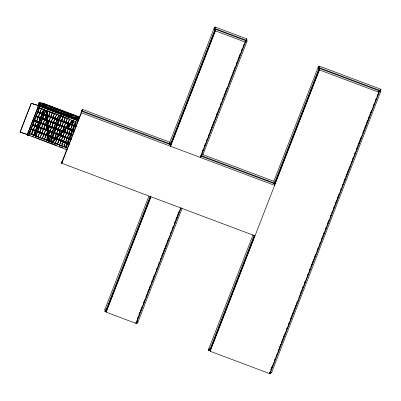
<?xml version="1.0" encoding="UTF-8"?>
<svg xmlns="http://www.w3.org/2000/svg" width="401" height="401" viewBox="0 0 401 401"><rect width="100%" height="100%" fill="white"/><g stroke="black" fill="none" stroke-linecap="round" stroke-linejoin="round"><path stroke-width="0.6" d="M61.944 161.924L61.478 163.252L61.804 162.3M255.016 235.848L61.844 163.287L62.165 161.287M61.844 163.287L81.453 112.791L81.769 110.791M81.904 110.701L82.175 109.894L82.095 110.185M105.398 310.439L104.937 311.828L105.403 310.499M180.721 207.939L135.904 323.356L106.185 312.194L106.425 310.695M135.904 323.356L136.064 322.359M136.731 321.682L136.686 321.973L137.337 322.103M137.157 322.429L136.886 323.231L137.152 322.369M137.072 322.65L136.691 323.757L137.378 321.792M170.926 144.28L170.605 146.28L215.422 30.862L215.653 29.428M171.062 144.19L171.528 142.861L171.067 144.25L81.909 110.761L81.684 111.338L170.841 144.826L215.658 29.408M246.259 40.902L246.745 39.463L246.259 40.902L214.505 28.977L214.59 28.431L215.192 27.007L246.941 38.937L246.56 40.045M214.725 28.336L214.991 27.534L214.911 27.824M379.186 90.35L378.88 92.26L269.637 373.592L210.199 351.266L319.442 69.934L319.667 68.501L274.855 183.899L200.56 155.989L200.325 157.443L245.141 42.025L245.447 40.115M246.475 40.265L246.941 38.937M210.806 350.614L209.056 349.958L209.372 348.835L209.036 349.702M210.199 351.266L210.52 349.266M274.946 183.352L274.625 185.352L81.453 112.791M275.076 183.262L275.256 182.635M380.609 90.1L380.75 89.799L380.263 91.238L318.519 68.045L318.61 67.498L319.206 66.08L380.945 89.273L380.619 90.225M269.637 373.592L269.868 372.158M318.74 67.408L319.011 66.606L318.93 66.892M270.891 372.664L270.625 373.466L270.886 372.604M380.479 90.601L380.945 89.273M39.94 106.46L28.737 135.317L27.248 134.756L27.343 134.325M67.709 148.26L29.047 133.613L29.108 133.327L67.769 147.974M37.333 108.786L38.827 109.293M38.275 105.939L39.153 102.631L42.732 103.107L79.313 116.962M38.451 105.899L39.153 102.631M39.383 104.521L39.123 105.734L39.529 104.626M39.268 105.844L39.879 102.987L43.002 103.398L79.578 117.257M40.01 106.125L38.546 105.473M40.085 106.15L42.165 106.942M34.952 135.658L44.957 109.879M42.24 106.967L44.316 107.754M44.391 107.784L46.471 108.571M46.546 108.601L48.626 109.388M48.696 109.413L50.777 110.205M50.852 110.23L52.932 111.017M53.007 111.047L55.082 111.834M47.328 110.776L48.571 141.007L47.293 110.957M55.158 111.864L57.238 112.651M57.313 112.676L59.393 113.463M51.739 142.014L73.037 120.516L51.739 142.014L52.591 142.34L66.065 128.736M52.591 142.34L73.889 120.836L71.714 123.032M59.468 113.493L61.543 114.28L70.882 113.959M59.774 115.683L49.764 141.458L50.506 141.743L60.516 115.964M54.646 144.766L53.107 144.089M61.619 114.31L63.699 115.097M63.774 115.127L65.854 115.914M65.924 115.939L68.005 116.726M68.08 116.756L70.16 117.543M70.235 117.573L72.31 118.36M65.398 147.187L75.368 121.588M66.14 147.468L76.11 121.874M72.386 118.385L74.466 119.177M74.541 119.202L76.621 119.989M76.691 120.019L78.27 120.521M170.36 142.425L82.37 109.373L81.909 110.761M275.266 182.746L275.547 181.964L275.276 182.505M319.211 66.115L318.825 67.188M61.754 162.44L61.674 162.726L62.075 161.834M209.011 349.842L208.881 350.273L209.021 349.973M61.724 162.44L82.37 109.373M82.02 110.47L82.125 110.18M105.318 310.72L105.132 311.301L105.278 311.001M171.142 143.969L171.327 143.388L171.187 143.688M214.806 28.115L215.192 27.007M214.946 27.819L214.505 28.977M200.786 155.413L275.081 183.322L275.297 182.54M275.191 183.031L275.297 182.741M318.96 66.892L318.519 68.045M270.81 372.885L270.424 373.993L271.026 372.569L269.858 372.133M20.05 132.16L27.383 134.515L20.05 132.16L31.253 103.308L38.586 105.658L27.609 133.939M20.11 132.26L31.253 103.308M38.491 104.626L38.671 104.095M38.23 105.839L38.411 105.308M30.01 127.493L30.476 126.25M32.025 122.3L32.496 121.052M37.629 107.869L38.095 106.626M27.248 134.756L38.466 105.849L78.39 120.972M39.879 102.987L39.504 103.949L42.631 104.36L47.027 106.024M39.413 104.375L39.789 103.413M28.742 132.801L29.017 132.896L28.215 132.25L29.699 132.811L28.767 132.816L28.661 132.3L29.393 132.591L28.326 131.959L29.809 132.52L28.812 132.29L29.163 132.124M32.907 121.613L32.867 122.079L33.844 122.135L32.361 121.573L32.992 121.994M34.346 119.899C34.301 120.285 32.807 118.646 34.321 119.899L34.742 119.829L33.253 119.262L33.579 119.618C34.451 119.839 33.589 118.861 34.025 119.473M38.927 106.811L38.621 106.636C39.779 105.784 38.937 107.528 38.862 106.646M28.21 135.242L27.679 135.207L28.155 135.062M32.722 122.22L33.198 122.405M38.306 109.212L37.759 109.237L38.887 109.152L37.398 108.586L38.29 109.122M39.373 106.471C38.792 106.115 38.686 106.696 39.894 106.556L38.411 105.989L39.007 106.541M27.789 135.302L27.875 135.027L28.802 135.122L27.318 134.556L28.055 135.052M29.228 132.5L29.007 132.114M32.827 122.315L32.927 121.974M37.869 109.333L37.889 108.631M28.837 132.716L28.661 132.35M38.842 109.027L38.085 108.691L38.045 109.052M28.16 135.388L27.784 135.097M28.902 132.39C29.403 132.46 29.233 132.295 29.318 132.485M33.093 122.31L33.243 121.809L32.471 121.282M38.16 109.117L38.997 108.861L37.514 108.3L38.145 108.887M38.837 106.676L39.072 106.455L39.067 106.801L39.779 106.841L38.296 106.28L38.621 106.636M28.03 135.393L28.005 135.042M33.067 122.41L33.288 122.14M37.945 109.102L38.296 109.278L37.955 109.293M34.13 119.488L34.255 119.222M39.438 106.33L39.393 106.496M28.912 134.831L28.386 135.192L27.92 134.926M29.047 133.613L38.832 108.41M29.479 133.247L39.338 107.854M42.631 104.36L43.002 103.398M31.408 134.641L41.493 108.671M31.484 134.666L41.569 108.701M34.03 134.215L34.476 133.057M36.045 129.017L36.496 127.864M37.168 126.135L38.511 122.671M39.629 119.784L40.08 118.631M41.649 114.591L43.218 110.551M33.564 135.458L43.644 109.488M33.634 135.483L43.719 109.513M35.714 136.27L45.799 110.3M35.789 136.3L45.874 110.33M42.06 107.232L49.529 106.977L49.904 106.014L40.566 106.335M37.869 137.087L46.606 114.581M47.057 113.428L47.955 111.117M37.945 137.117L46.681 114.611M47.133 113.453L48.025 111.147M40.02 137.904L50.125 111.844M40.095 137.929L46.817 120.616M47.493 118.886L50.2 111.874M42.175 138.721L47.107 126.024M47.554 124.866L52.26 112.751M42.25 138.746L47.178 126.049M47.629 124.896L52.556 112.2M44.331 139.533L47.468 131.453M47.914 130.3L54.411 113.563M44.406 139.563L47.539 131.483M47.99 130.33L54.711 113.017M46.481 140.35L47.829 136.886M48.275 135.733L56.792 113.804M46.556 140.38L47.899 136.916M48.351 135.764L56.641 114.41M48.636 141.167L58.721 115.197M48.711 141.192L58.792 115.222M50.792 141.979L61.097 115.433M50.862 142.009L61.173 115.463M54.08 139.824L54.531 138.666M54.977 137.513L55.649 135.784M57.669 130.591L58.566 128.28M61.699 120.2L62.15 119.047M52.942 142.796L53.614 141.067M54.065 139.914L63.253 116.25M53.017 142.826L53.689 141.092M54.135 139.939L63.102 116.856M55.097 143.613L65.178 117.643M55.173 143.643L65.253 117.673M57.248 144.43L61.729 132.886M62.406 131.157L67.558 117.884M57.343 144.365L61.804 132.916M62.476 131.182L67.634 117.909M59.403 145.242L65.679 129.087M66.35 127.353L69.488 119.277M59.478 145.272L65.754 129.112M66.426 127.383L69.558 119.303M78.365 120.621L72.852 115.809L73.223 114.846L78.736 119.658M61.559 146.059L69.849 124.706M70.295 123.553L71.639 120.089M61.629 146.089L69.919 124.736M70.37 123.583L71.714 120.12M63.934 146.3L73.794 120.907M64.01 146.325L73.869 120.937M65.864 147.693L67.433 143.653M67.879 142.495L69.002 139.613M69.674 137.879L70.571 135.573M71.243 133.839L75.724 122.3M65.939 147.718L70.641 135.598M71.092 134.445L75.799 122.325M104.751 309.828L148.891 196.154M169.628 142.746L213.994 28.491A1.193 0.271 21.2 0 1 214.861 28.541M150.185 196.264L105.824 310.519A1.193 0.271 21.2 0 1 104.781 309.913A1.193 0.271 21.2 0 1 105.348 309.798M106.506 310.194L150.641 196.525M170.911 144.37L215.517 29.443M106.42 310.74L150.781 196.49M106.185 312.194L151.002 196.776M137.267 318.99L138.4 316.073M138.851 314.91L139.984 311.993M140.435 310.83L142.024 306.75M143.378 303.251L144.736 299.753M145.869 296.84L146.776 294.504M147.678 292.174L148.811 289.261M149.267 288.093L150.395 285.181M151.302 282.845L152.435 279.933M152.886 278.765L154.47 274.685M156.51 269.442L157.187 267.693M158.094 265.362L159.222 262.444M160.129 260.114L160.806 258.364M161.713 256.033L162.846 253.121M163.297 251.953L164.881 247.873M165.337 246.705L166.465 243.793M166.921 242.625L168.505 238.545M170.315 233.883L171.222 231.552M172.124 229.217L173.257 226.304M174.164 223.974L175.292 221.056M175.748 219.893L176.881 216.976M177.332 215.813L178.916 211.733M201.919 152.49L203.277 148.997M204.41 146.079L205.312 143.748M206.219 141.418L207.352 138.5M208.254 136.17L208.936 134.42M209.838 132.089L210.971 129.177M211.422 128.009L213.006 123.929M213.462 122.761L214.595 119.849M215.046 118.681L215.723 116.932M216.405 115.187L217.763 111.689M218.665 109.358L219.347 107.608M220.249 105.278L221.382 102.36M222.289 100.029L223.422 97.112M223.873 95.949L225.006 93.032M225.457 91.869L227.041 87.789M228.851 83.122L229.758 80.791M230.665 78.461L231.793 75.548M232.7 73.213L233.833 70.3M234.284 69.132L235.417 66.22M236.319 63.889L237.452 60.972M237.908 59.809L240.169 53.98M241.527 50.481L242.209 48.732M243.111 46.401L243.793 44.651M181.097 207.873L136.731 322.128A1.193 0.271 21.2 0 0 137.764 322.078M137.889 322.274L182.024 208.605M202.766 155.192L247.126 40.942M208.771 348.895L253.131 234.645M273.873 181.232L318.008 67.563M254.204 235.337L209.838 349.587A1.193 0.271 21.2 0 1 208.836 349.035A1.193 0.271 21.2 0 1 209.127 348.825M210.505 349.356L254.66 235.598M274.479 184.605L319.306 69.097M254.795 235.557L210.435 349.812L209.282 349.381M270.78 369.802L272.364 365.717M274.404 360.464L275.086 358.715M275.993 356.379L276.67 354.629M278.033 351.126L278.71 349.376M279.617 347.04L280.75 344.123M281.206 342.955L282.79 338.87M283.241 337.702L284.379 334.785M284.83 333.617L285.512 331.863M286.414 329.532L287.096 327.777M288.454 324.279L289.136 322.524M290.043 320.188L291.176 317.271M291.627 316.103L293.216 312.018M293.667 310.85L294.8 307.933M295.256 306.765L295.933 305.016M296.615 303.266L297.522 300.93M298.88 297.427L299.562 295.677M300.469 293.342L301.602 290.424M302.053 289.256L303.186 286.339M304.093 284.003L305.226 281.086M307.041 276.414L307.948 274.078M309.306 270.58L309.988 268.825M310.895 266.495L312.028 263.572M312.479 262.404L313.612 259.487M314.519 257.151L315.652 254.234M317.011 250.735L318.374 247.232M319.732 243.728L320.414 241.978M321.316 239.643L322.454 236.725M322.905 235.557L324.038 232.64M324.945 230.304L326.078 227.387M327.437 223.883L328.8 220.38M330.158 216.881L330.835 215.126M331.742 212.796L332.424 211.041M333.331 208.705L334.464 205.788M335.371 203.452L336.504 200.535M336.955 199.367L339.221 193.533M340.584 190.029L341.261 188.28M342.168 185.944L342.85 184.194M343.757 181.859L344.89 178.941M345.797 176.605L346.93 173.688M347.381 172.52L348.514 169.603M348.97 168.435L349.647 166.681M351.005 163.182L351.687 161.428M352.594 159.097L353.276 157.342M354.178 155.012L355.316 152.089M356.218 149.758L357.351 146.836M357.807 145.668L358.94 142.751M359.391 141.583L360.98 137.498M362.795 132.831L363.697 130.495M364.604 128.16L365.737 125.242M366.644 122.906L367.777 119.989M368.233 118.821L369.366 115.904M369.817 114.736L371.406 110.651M373.216 105.979L374.123 103.643M375.03 101.313L376.163 98.39M377.07 96.06L377.752 94.305M378.659 91.974L379.11 90.806M380.348 90.691L380.574 90.115M271.622 372.509L380.865 91.172M39.463 106.641L38.737 106.345M28.536 132.606L29.268 132.901L29.133 132.345M209.322 349.065L209.568 349.331M38.18 109.252L37.834 108.982M33.704 119.363L34.852 119.538L33.368 118.977L34.436 119.608L34.125 119.543M67.368 127.418L70.847 123.909M38.526 106.561L38.205 106.661L39.047 107.132M38.331 108.952L38.987 108.987L38.651 108.746M34.611 120.12L33.453 119.879M33.839 122.024L33.609 121.729M27.453 134.48L27.704 134.345M29.569 133.107L28.411 132.866M38.636 106.616L39.092 106.716M28.481 134.921L27.719 134.656M38.907 106.295L39.188 106.501M39.333 106.591L38.967 106.476M33.088 121.658L33.238 121.704M33.318 122.185L32.852 122.054M33.253 122.26L33.123 122.084M28.782 132.28L29.123 132.425M33.955 121.844L32.621 121.583M34.566 120.15L34.015 120.059M39.709 106.009L49.047 105.689M37.759 109.237L38.24 109.418M62.401 114.606L71.739 114.285L71.363 115.247L64.516 115.483M28.812 132.29L29.183 132.38M29.358 132.3L28.917 132.39M27.679 135.207L28.05 135.292M35.594 134.977L36.837 134.936M27.864 134.601L27.829 134.901M214.705 28.651L214.791 28.927M28.245 134.771L28.015 134.676M38.351 106.571L38.686 106.596M33.799 122.009L33.463 121.989M28.757 134.997L27.428 134.27M38.777 103.593L40.571 103.829M274.033 183.167L273.718 183.182L274.349 183.573M33.203 121.809L33.433 121.809M33.093 122.079L33.228 122.2M39.233 107.127L39.654 107.087M39.403 107.222L38.265 106.586M37.955 108.41L37.589 108.571M37.96 108.471L37.539 108.46L37.97 108.811M33.644 119.578L33.163 119.648L33.659 119.919M29.443 132.967L28.12 132.581L28.326 132.741M318.99 67.784L318.559 67.729L318.805 67.995M33.499 121.964L32.797 121.643M31.318 103.403L38.586 105.658M245.923 40.641L246.605 40.742L245.968 40.351M33.313 121.909L32.762 121.668M28.757 132.646L29.308 132.881M214.73 28.396L246.485 40.326M318.745 67.468L380.484 90.661M215.422 30.862L245.141 42.025M319.442 69.934L378.88 92.26M202.415 154.465L274.374 181.493M266.154 180.144L267.908 180.806M106.691 310.84L105.533 310.409L105.313 310.986L106.465 311.422M136.134 321.903L137.287 322.334M105.358 310.795L106.511 311.226M135.909 322.479L137.067 322.915M269.632 372.709L270.8 373.146M42.361 104.065L46.426 105.608M49.909 106.927L51.649 107.588M55.132 108.907L67.328 113.523M70.812 114.846L72.556 115.503M77.198 117.262L78.942 117.924M49.529 106.977L51.874 107.864M54.205 108.746L68.18 114.039M70.506 114.922L72.852 115.809M75.358 116.761L79.208 118.215M39.253 104.315L43.879 106.07M46.195 106.947L53.714 109.794M56.611 110.892L65.869 114.395M68.18 115.272L75.704 118.125M77.438 118.781L78.596 119.217M39.218 104.46L43.268 105.994M45.584 106.872L55.423 110.596M56.576 111.032L65.834 114.541M67.574 115.197L76.25 118.485M39.679 104.917L41.413 105.578M44.887 106.892L55.303 110.836M58.195 111.934L63.403 113.904M66.877 115.217L77.288 119.167M39.072 104.841L42.541 106.16M44.275 106.816L55.273 110.982M57.589 111.859L64.531 114.486M66.842 115.363L77.839 119.528M38.992 105.528L40.15 105.964M43.042 107.062L56.351 112.105M58.085 112.761L62.716 114.516M65.027 115.393L78.335 120.43M38.381 105.453L78.451 120.686M40.285 107.994L43.218 109.102M47.904 110.876L49.659 111.543M50.832 111.989L64.305 117.092M66.065 117.759L69.579 119.087M39.057 107.834L77.719 122.48M69.804 123.698L37.584 111.493L76.225 126.245M70.977 124.14L76.25 126.14M46.09 115.553L37.303 112.225L75.939 126.977M47.258 115.999L57.804 119.989M58.977 120.435L75.378 126.646M74.581 130.43L35.92 115.784L74.561 130.536M73.714 130.937L35.634 116.516L74.275 131.267M34.255 120.074L72.917 134.716M34.23 120.18L72.892 134.826M33.97 120.806L46.857 125.683M48.03 126.13L54.471 128.571M55.644 129.017L69.704 134.34M71.463 135.007L72.631 135.448M33.945 120.912L46.837 125.794M48.005 126.235L72.611 135.558M32.897 122.145L33.138 122.235M71.253 139.007L32.586 124.365L71.228 139.117M70.967 139.738L32.306 125.092L70.942 139.844M47.323 134.866L30.922 128.651L47.303 134.972M48.496 135.307L69.584 143.297M48.476 135.418L69.563 143.403M35.323 131.157L30.636 129.383L69.278 144.134M37.082 131.824L47.042 135.598M48.21 136.039L69.303 144.029M42.937 135.177L44.095 135.618M44.917 136.119L46.08 136.561M46.882 137.653L48.04 138.094M57.874 141.819L59.032 142.26M31.804 132.099L32.962 132.541M46.847 137.799L48.005 138.24M62.882 144.029L62.025 143.703L62.942 144.505M61.774 143.738L62.932 144.18M31.654 132.485L32.812 132.926M61.744 143.884L62.902 144.32M35.629 134.706L36.782 135.142M37.759 136.109L38.917 136.551M56.857 143.342L58.015 143.784M48.27 140.701L48.611 140.831M50.952 143.272L52.516 143.864M55.263 144.901L56.822 145.493M28.481 134.856L30.215 135.513M31.95 136.17L33.689 136.826M34.842 137.267L40.05 139.237M40.17 139.282L46.035 141.503M46.416 141.648L52.496 143.949M52.782 144.059L56.832 145.593M59.147 146.47L63.198 148.004M65.488 148.871L66.531 149.267M27.263 134.701L67.188 149.824M33.108 122.104L33.128 121.779M28.581 132.952L29.519 132.997M170.114 144.41L169.713 144.154M136.952 321.772L137.353 322.033M105.694 310.329L105.433 310.189M39.258 106.465L38.887 106.35L39.373 106.506M27.885 134.781L27.479 134.49M29.193 132.19L28.877 132.119M37.945 108.766L38.531 108.866M28.456 132.821L28.175 132.701M74.08 115.172L78.676 119.182M52.245 106.902L60.06 113.719M59.198 113.393L51.388 106.576L51.017 107.538L56.987 112.751M213.994 28.531A1.193 0.271 21.2 0 0 215.061 29.183L170.245 144.601A1.193 0.271 21.2 0 1 169.347 143.834M202.184 156.164A1.193 0.271 21.2 0 1 201.152 156.215L245.968 40.792A1.193 0.271 21.2 0 0 247.111 40.972A1.193 0.271 21.2 0 0 246.344 40.366M318.875 67.609A1.193 0.271 21.2 0 0 318.013 67.604A1.193 0.271 21.2 0 0 319.081 68.255L274.264 183.673A1.193 0.271 21.2 0 1 273.216 183.067M271.497 372.313A1.193 0.271 21.2 0 1 270.464 372.364L379.707 91.027A1.193 0.271 21.2 0 0 380.815 91.233A1.193 0.271 21.2 0 0 380.343 90.726M209.152 349.471L208.685 350.8L209.152 349.471M28.381 131.814L29.854 132.43L28.381 131.814M32.301 121.719L33.774 122.335L32.301 121.719M33.423 118.831L34.897 119.448L33.423 118.831M34.21 135.373L44.215 109.598L34.21 135.373M46.476 110.455L47.719 140.686L46.476 110.455"/></g></svg>
